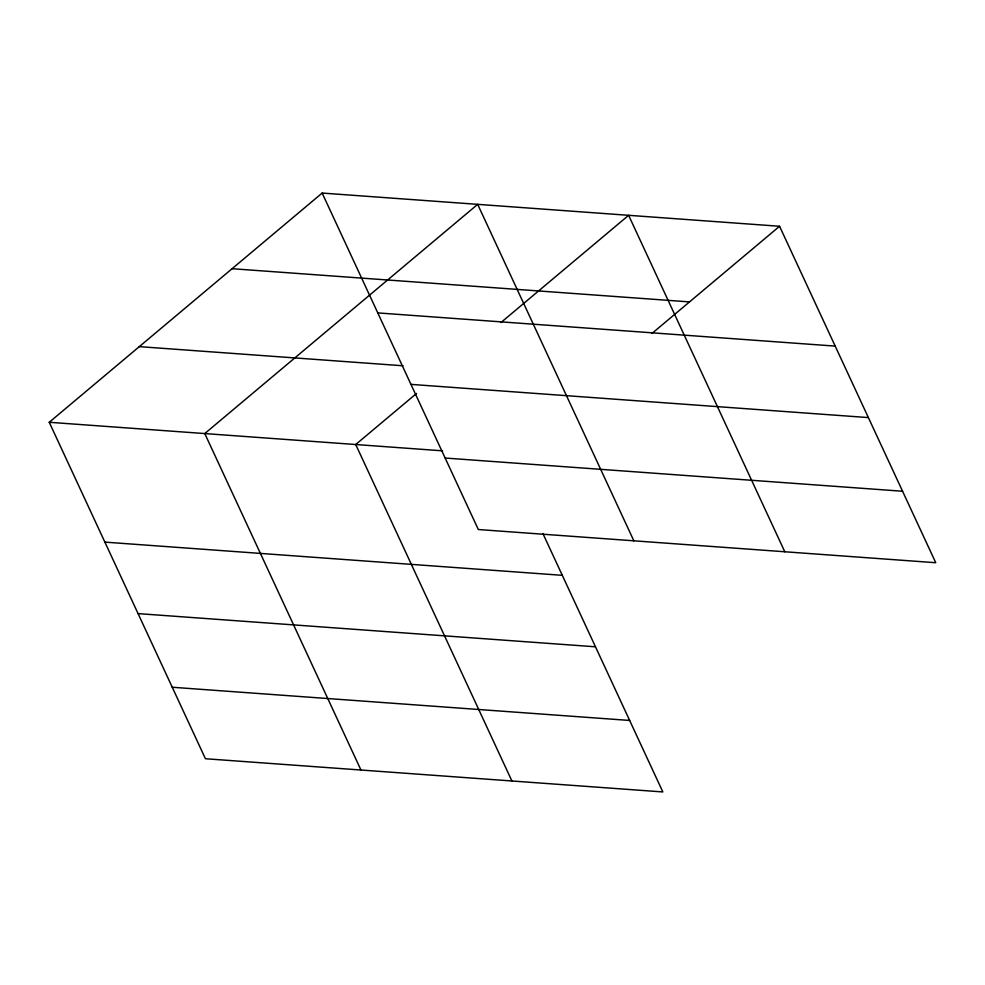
<?xml version="1.0" encoding="UTF-8"?>
<svg xmlns="http://www.w3.org/2000/svg" width="985" height="985" viewBox="0 0 985 985"><rect width="100%" height="100%" fill="white"/><g stroke="black" fill="none" stroke-linecap="round" stroke-linejoin="round"><path stroke-width="1.48" d="M542.895 533.513L662.843 791.94L205.434 758.733L49.25 422.282L322.157 193.06L779.566 226.267L935.75 562.718L478.328 529.524L322.157 193.06M416.544 393.446L355.72 444.518L511.904 780.982M500.983 322.514L628.627 215.309L784.799 551.772M651.935 333.472L779.566 226.267M232.091 268.708L689.512 301.902M377.784 312.91L835.206 346.104M139.304 346.634L403.087 365.78M410.967 384.384L868.376 417.591M49.25 422.282L442.634 450.834M445.146 458.037L902.568 491.244M104.878 542.119L562.3 575.326M138.06 613.606L595.482 646.8M172.252 687.247L629.674 720.454M633.847 540.814L477.676 204.351L204.769 433.56L360.953 770.024"/></g></svg>
